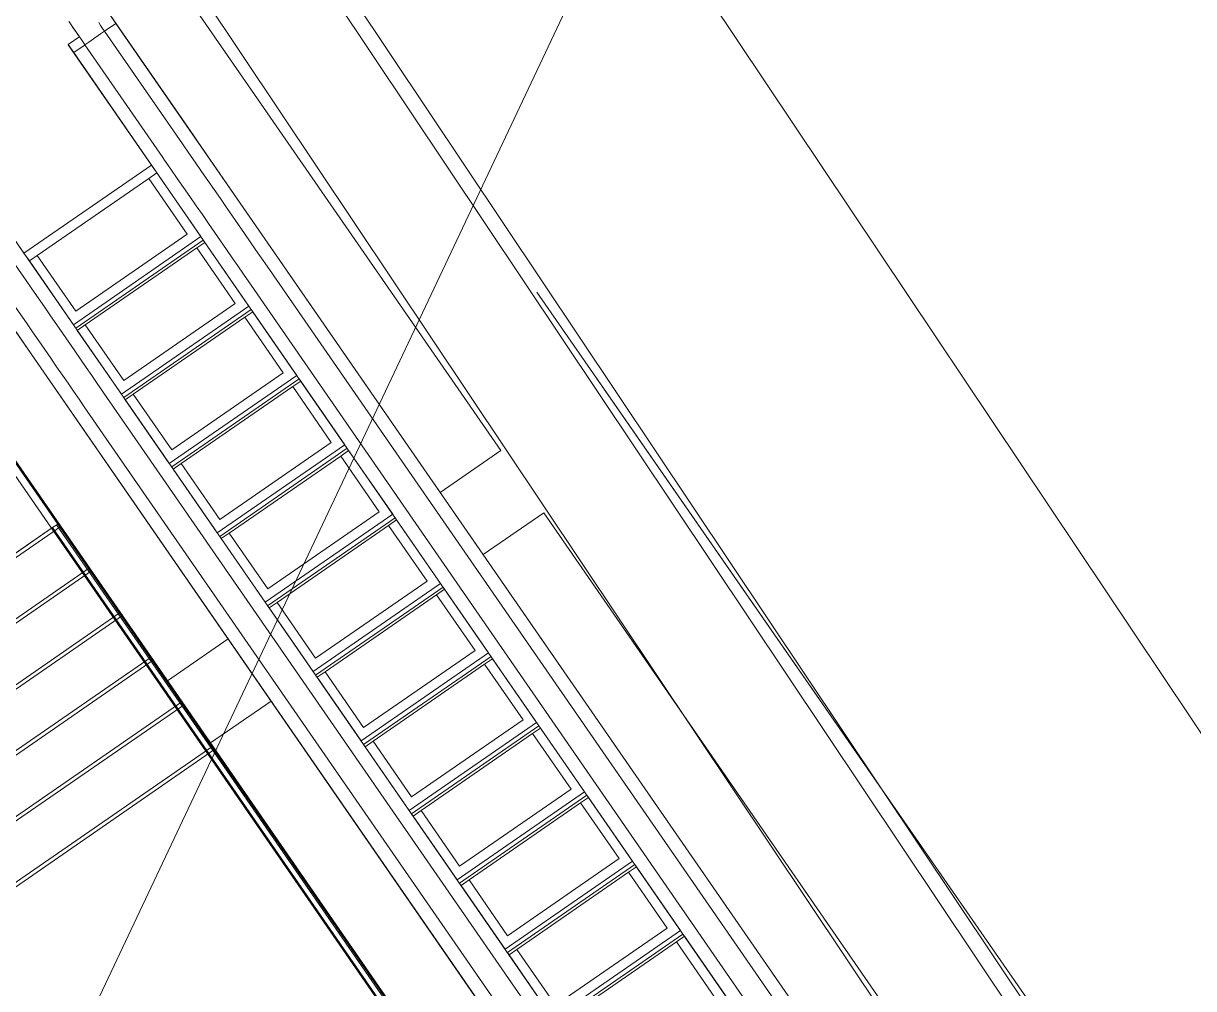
# Model space of a CAD drawing. Header units: metres. Extents: x 286532 to 329498, y 7396783 to 7466136.
# Drawn here: x 325792.57 to 325798.61, y 7397723.99 to 7397728.97 of the extents above; entities that cross this region are included whole.
import ezdxf

# ---------------------------------------------------------------- set-up
doc = ezdxf.new("R2010")
doc.units = ezdxf.units.M
doc.header["$LTSCALE"] = 10
doc.layers.get('0').update_dxf_attribs({"color": 255})
doc.layers.add('_  ARQ-AUX-001', color=1, linetype='Continuous', lineweight=5)
doc.layers.add('_AUXILIAR', color=7, linetype='Continuous', lineweight=30)

# ---------------------------------------------------------------- blocks, each defined once
blk = doc.blocks.new('ESTACAODRONE')
at = {"layer": '_  ARQ-AUX-001'}
for p, q in [((186.6305642405641, -106.3438752228394), (176.5965712044272, -90.99687474034727)), ((175.6736217223125, -92.52732881640722), (185.6328904686079, -107.760038436356)), ((185.6998492051612, -107.7162602728588), (175.7405804588658, -92.48355065291007)), ((175.0947184122049, -92.66304409758959), (185.2763802290659, -108.2359040992292)), ((178.8228011209311, -99.22477026570323), (179.8926720720804, -100.8070079684165)), ((179.8204850015576, -100.0218505588307), (181.461700649132, -102.4490528985948)), ((179.4964858288942, -100.2219787080247), (179.4684787359322, -100.1805588728751)), ((179.4378884674041, -100.2616008297608), (179.4172064431051, -100.2755855154819)), ((179.4172064431051, -100.2755855154819), (179.4378884674041, -100.2616008297608)), ((179.4964858288942, -100.2219787080247), (179.4371837445154, -100.2620773463714)), ((179.4371837445154, -100.2620773463714), (179.4964858288942, -100.2219787080247)), ((179.8344553033853, -100.848085581834), (179.4378884674041, -100.2616008297607)), ((179.9460362798211, -100.8868212032473), (179.4964858288942, -100.2219787080247)), ((179.2489536096395, -100.3289964655739), (179.3095100266614, -100.2880496777642)), ((179.3562400883907, -100.3168094932663), (179.3355895054661, -100.3307729190888)), ((179.3355895054661, -100.3307729190888), (179.3562400883905, -100.3168094932664)), ((179.4172064431051, -100.2755855154819), (179.3562400883907, -100.3168094932663)), ((179.3562400883907, -100.3168094932663), (179.4172064431051, -100.2755855154819)), ((179.6723185490847, -100.9560057029745), (179.248539411288, -100.3292765365035)), ((179.2769607026015, -100.3704163007235), (179.2489536096395, -100.3289964655739)), ((179.3362894892599, -100.3302996069398), (179.2769607026015, -100.3704163007235)), ((179.2769607026015, -100.3704163007234), (179.33628948926, -100.3302996069398)), ((179.2769607026015, -100.3704163007234), (179.7265111535284, -101.035258795946)), ((179.3355895054661, -100.3307729190887), (179.7321563414473, -100.9172576711619)), ((178.5943362051548, -100.7899816537802), (179.0096011866918, -101.4041191903668)), ((179.8922578737289, -100.8072880393461), (179.8926720720804, -100.8070079684165)), ((179.8926720720804, -100.8070079684165), (179.9201992302737, -100.8477180255455)), ((179.0629653944325, -101.4839324251977), (178.6134149435056, -100.8190899299751)), ((179.8945436409432, -100.8097758413219), (180.1442559739698, -101.1790767067419)), ((179.9201992302737, -100.8477180255455), (179.9197850319222, -100.8479980964751)), ((180.3001862223932, -101.4105753914972), (179.9460362798211, -100.8868212032473)), ((179.0408315655855, -101.9251856632502), (178.3739826821591, -100.9389793883382)), ((179.0096011866918, -101.4041191903668), (179.6723185490847, -100.9560057029745)), ((179.699845707278, -100.9967157601035), (179.6723185490847, -100.9560057029745)), ((179.6584258721277, -101.0247228530645), (179.0785481800339, -101.4168221545328)), ((179.0785481800339, -101.4168221545328), (179.6584258721277, -101.0247228530645)), ((179.658425872129, -101.0247228530651), (179.0785481800352, -101.4168221545334)), ((179.6998457072773, -100.9967157601024), (179.6584258721277, -101.0247228530645)), ((179.6584258721277, -101.0247228530645), (179.8544091135005, -101.3145634859621)), ((179.9239024509735, -101.3280744412989), (179.6998457072773, -100.9967157601024)), ((179.7265111535284, -101.035258795946), (180.0806610961006, -101.559012984196)), ((178.0874790989295, -101.1936673283417), (179.728694746504, -103.6208696681058)), ((180.1442559739698, -101.1790767067419), (183.3175108878655, -105.8720198693657)), ((179.2611850885805, -101.7761879286913), (179.9239024509735, -101.3280744412989)), ((179.9362126842743, -101.3462801092225), (179.2734953218813, -101.7943935966148)), ((179.8544091135005, -101.3145634859621), (179.2745314214067, -101.7066627874304)), ((179.9370736685879, -101.3475534233927), (179.9362126842743, -101.3462801092225)), ((179.9362126842743, -101.3462801092225), (179.9439422391155, -101.3577113879967)), ((179.0096011866918, -101.4041191903668), (179.037128344885, -101.4448292474958)), ((179.9025224039659, -101.3857184809587), (179.3226447118721, -101.777817782427)), ((179.9439422391155, -101.3577113879967), (179.9025224039659, -101.3857184809587)), ((179.9025224039659, -101.3857184809587), (180.0985056453387, -101.6755591138563)), ((180.1679989828116, -101.6890700691931), (179.9439422391155, -101.3577113879967)), ((183.1560481821568, -105.6341244668585), (180.3001862223932, -101.4105753914972)), ((178.1970607732967, -101.4350831332658), (179.1380990968206, -102.826789594291)), ((178.2286226876806, -101.4137417284287), (179.1696610112046, -102.8054481894539)), ((179.0785481800339, -101.4168221545328), (179.0371283448843, -101.4448292474948)), ((179.0371283448843, -101.4448292474948), (179.2611850885805, -101.7761879286913)), ((179.2745314214067, -101.7066627874304), (179.0785481800339, -101.4168221545328)), ((179.4171153370046, -102.0076866134476), (179.0629653944325, -101.4839324251977)), ((180.0806610961006, -101.5590129841959), (182.9365230558641, -105.7825620595573)), ((183.1146136130169, -105.6991287312832), (180.298700113078, -101.534659640505)), ((178.8434402681398, -101.6323700178964), (179.1975902107119, -102.1561242061463)), ((180.1964011418711, -101.6038317161251), (183.0123146419723, -105.7683008071431)), ((186.5109354311135, -108.7818574607372), (181.6568262127694, -101.6327022239566)), ((179.5052816204187, -102.1371835565855), (180.1679989828116, -101.6890700691931)), ((180.1803092161124, -101.7072757371167), (179.5175918537196, -102.155389224509)), ((180.0985056453387, -101.6755591138563), (179.5186279532448, -102.0676584153246)), ((180.181170200426, -101.7085490512869), (180.1803092161125, -101.7072757371168)), ((180.1803092161125, -101.7072757371168), (180.1880387709537, -101.7187070158909)), ((180.1466189358041, -101.7467141088529), (179.5667412437103, -102.1388134103212)), ((180.1880387709537, -101.7187070158909), (180.1466189358041, -101.7467141088529)), ((180.1466189358041, -101.7467141088529), (180.3426021771768, -102.0365547417505)), ((180.4120955146498, -102.0500656970873), (180.1880387709537, -101.7187070158909)), ((179.2734953218813, -101.7943935966149), (179.2743563061949, -101.7956669107851)), ((179.2812248767225, -101.805824875389), (179.2734953218813, -101.7943935966149)), ((179.3226447118721, -101.777817782427), (179.2812248767225, -101.805824875389)), ((179.2812248767225, -101.805824875389), (179.5052816204187, -102.1371835565855)), ((179.5186279532448, -102.0676584153246), (179.3226447118721, -101.777817782427)), ((182.2140864794812, -106.618128825874), (179.0408315655855, -101.9251856632502)), ((182.2729772967681, -106.2312356888089), (179.4171153370046, -102.0076866134475)), ((179.7493781522569, -102.4981791844797), (180.4120955146498, -102.0500656970873)), ((180.4244057479507, -102.0682713650109), (179.7616883855577, -102.5163848524032)), ((180.3426021771768, -102.0365547417505), (179.762724485083, -102.4286540432188)), ((180.4252667322642, -102.0695446791811), (180.4244057479507, -102.068271365011)), ((180.4244057479507, -102.068271365011), (180.4321353027918, -102.0797026437851)), ((186.5109354311135, -108.7818574607372), (181.9539365457604, -102.0702877417207)), ((182.2315112771471, -106.2962611996641), (179.415597777046, -102.1317921086461)), ((180.3907154676423, -102.1077097367471), (179.8108377755485, -102.4998090382154)), ((180.4321353027918, -102.0797026437851), (180.3907154676423, -102.1077097367471)), ((180.3907154676423, -102.1077097367471), (180.586698709015, -102.3975503696448)), ((180.656192046488, -102.4110613249816), (180.4321353027918, -102.0797026437851)), ((179.1975902107119, -102.1561242061463), (182.0534521704755, -106.3796732815076)), ((179.5175918537195, -102.1553892245091), (179.5184528380331, -102.1566625386793)), ((179.5253214085607, -102.1668205032832), (179.5175918537195, -102.1553892245091)), ((179.5667412437103, -102.1388134103212), (179.5253214085607, -102.1668205032832)), ((179.5253214085607, -102.1668205032832), (179.7493781522569, -102.4981791844797)), ((179.762724485083, -102.4286540432188), (179.5667412437103, -102.1388134103212)), ((179.313298824377, -102.2009642116819), (182.1292123243159, -106.36543330246)), ((178.8612418888952, -102.3379891356453), (179.0180816097418, -102.5699402112514)), ((179.9934746840951, -102.8591748123739), (180.656192046488, -102.4110613249816)), ((180.6685022797888, -102.4292669929051), (180.0057849173959, -102.8773804802975)), ((180.586698709015, -102.3975503696448), (180.0068210169212, -102.7896496711131)), ((180.6693632641024, -102.4305403070754), (180.6685022797888, -102.4292669929052)), ((180.6685022797888, -102.4292669929052), (180.67623183463, -102.4406982716793)), ((180.6348119994805, -102.4687053646413), (180.0549343073866, -102.8608046661096)), ((180.67623183463, -102.4406982716793), (180.6348119994805, -102.4687053646413)), ((180.6348119994805, -102.4687053646413), (180.8307952408532, -102.758545997539)), ((180.9002885783262, -102.7720569528758), (180.67623183463, -102.4406982716793)), ((181.461700649132, -102.4490528985948), (181.1469099020072, -102.6619068050982)), ((179.7616883855577, -102.5163848524033), (179.7625493698713, -102.5176581665735)), ((179.7694179403989, -102.5278161311774), (179.7616883855577, -102.5163848524033)), ((179.8108377755485, -102.4998090382154), (179.7694179403989, -102.5278161311774)), ((179.7694179403989, -102.5278161311774), (179.9934746840951, -102.8591748123739)), ((180.0068210169212, -102.7896496711131), (179.8108377755485, -102.4998090382154)), ((179.0180816097418, -102.5699402112514), (179.1749213302392, -102.8018912887201)), ((180.2375712159333, -103.2201704402681), (180.9002885783262, -102.7720569528758)), ((180.912598811627, -102.7902626207994), (180.2498814492341, -103.2383761081917)), ((180.8307952408532, -102.758545997539), (180.2509175487594, -103.1506452990073)), ((180.9203283664682, -102.8016938995735), (180.8789085313186, -102.8297009925355)), ((180.9134597959406, -102.7915359349696), (180.912598811627, -102.7902626207994)), ((180.912598811627, -102.7902626207994), (180.9203283664682, -102.8016938995735)), ((181.1443851101644, -103.13305258077), (180.9203283664682, -102.8016938995735)), ((181.6803858643557, -102.772467598453), (181.3655951172339, -102.9853215049544)), ((184.4277030751088, -106.8354892811121), (181.6803858643557, -102.772467598453)), ((179.1380990966572, -102.8267895942554), (178.139425451518, -103.5020686127245)), ((179.1855920328526, -102.8176722452044), (178.630626300408, -103.1929266816005)), ((178.6325803638319, -103.1686091618612), (179.1380990966572, -102.8267895942554)), ((179.1380990968206, -102.826789594291), (179.1696610112046, -102.8054481894539)), ((179.1380990968206, -102.826789594291), (179.9222976997572, -103.9865449784786)), ((179.1433594158846, -102.8232326934848), (179.9275580188212, -103.9829880776725)), ((179.1433594158846, -102.8232326934848), (179.9275580188212, -103.9829880776725)), ((179.1433594158846, -102.8232326934848), (179.9275580188212, -103.9829880776725)), ((179.1433594158846, -102.8232326934848), (179.9275580188212, -103.9829880776725)), ((179.1433594158846, -102.8232326934848), (179.9275580188212, -103.9829880776725)), ((179.1644006921406, -102.8090050902601), (179.9485992950772, -103.9687604744478)), ((179.1644006921406, -102.8090050902601), (179.9485992950772, -103.9687604744478)), ((179.1644006921406, -102.8090050902601), (179.9485992950772, -103.9687604744478)), ((179.1644006921406, -102.8090050902601), (179.9485992950772, -103.9687604744478)), ((179.1644006921406, -102.8090050902601), (179.9485992950772, -103.9687604744478)), ((179.1696610112046, -102.8054481894539), (179.9538596141412, -103.9652035736416)), ((179.1749213302392, -102.8018912887201), (179.9591199333081, -103.9616466723382)), ((180.0549343073866, -102.8608046661096), (180.0135144722371, -102.8888117590717)), ((180.2509175487594, -103.1506452990073), (180.0549343073866, -102.8608046661096)), ((180.8789085313186, -102.8297009925355), (180.2990308392248, -103.2218002940039)), ((180.8789085313186, -102.8297009925355), (181.0748917726914, -103.1195416254332)), ((180.0057849173959, -102.8773804802975), (180.0066459017094, -102.8786537944677)), ((180.0135144722371, -102.8888117590717), (180.0057849173959, -102.8773804802975)), ((180.0135144722371, -102.8888117590717), (180.2375712159333, -103.2201704402681)), ((179.3317610506783, -103.0338423661888), (178.6038592227851, -103.5260320156813)), ((179.3424317532335, -103.0496233226731), (178.6019051593612, -103.5503495354205)), ((180.4816677477714, -103.5811660681623), (181.1443851101644, -103.13305258077)), ((181.1566953434652, -103.1512582486935), (180.4939779810722, -103.5993717360859)), ((181.0748917726914, -103.1195416254332), (180.4950140805976, -103.5116409269015)), ((181.1644248983064, -103.1626895274677), (181.1230050631568, -103.1906966204298)), ((181.1575563277788, -103.1525315628638), (181.1566953434652, -103.1512582486936)), ((181.1566953434652, -103.1512582486936), (181.1644248983064, -103.1626895274677)), ((181.3884816420026, -103.4940482086642), (181.1644248983064, -103.1626895274677)), ((180.2990308392248, -103.2218002940039), (180.2576110040753, -103.2498073869659)), ((180.4950140805976, -103.5116409269015), (180.2990308392248, -103.2218002940039)), ((181.1230050631568, -103.1906966204298), (180.543127371063, -103.5827959218981)), ((181.1230050631568, -103.1906966204298), (181.3189883045296, -103.4805372533274)), ((179.4992714737309, -103.2815744001418), (177.4282797163469, -104.6819290472195)), ((179.4886007715249, -103.2657934417948), (178.5751380821457, -103.88345486857)), ((180.2498814492341, -103.2383761081918), (180.2507424335476, -103.2396494223619)), ((180.2576110040753, -103.2498073869659), (180.2498814492341, -103.2383761081918)), ((180.2576110040753, -103.2498073869659), (180.4816677477714, -103.5811660681623)), ((179.728694746504, -103.6208696681058), (180.0434854936261, -103.4080157616043)), ((179.6454404920223, -103.4977445192635), (177.5744487346383, -104.8980991672724)), ((179.6561111945775, -103.5135254757479), (177.5851194368443, -104.9138801246881)), ((180.7257642796096, -103.9421616960566), (181.3884816420026, -103.4940482086642)), ((181.4007918753034, -103.5122538765878), (180.7380745129105, -103.9603673639801)), ((181.3189883045296, -103.4805372533274), (180.7391106124358, -103.8726365547957)), ((181.4085214301446, -103.523685155362), (181.367101594995, -103.551692248324)), ((181.4016528596169, -103.513527190758), (181.4007918753034, -103.5122538765879)), ((181.4007918753034, -103.5122538765879), (181.4085214301446, -103.523685155362)), ((181.6325781738408, -103.8550438365584), (181.4085214301446, -103.523685155362)), ((180.543127371063, -103.5827959218981), (180.5017075359135, -103.6108030148601)), ((180.7391106124358, -103.8726365547957), (180.543127371063, -103.5827959218981)), ((181.367101594995, -103.551692248324), (180.7872239029012, -103.9437915497923)), ((181.367101594995, -103.551692248324), (181.5630848363678, -103.8415328812216)), ((180.4939779810723, -103.599371736086), (180.4948389653858, -103.6006450502561)), ((180.5017075359135, -103.6108030148601), (180.4939779810723, -103.599371736086)), ((180.5017075359135, -103.6108030148601), (180.7257642796096, -103.9421616960566)), ((179.8022802124033, -103.7296955967322), (177.7312884551357, -105.1300502438098)), ((179.8129509150167, -103.7454765532166), (177.7419591577491, -105.1458312012255)), ((179.9473799617277, -103.9442843679641), (180.2621707088497, -103.7314304614626)), ((180.9698608114478, -104.3031573239508), (181.6325781738408, -103.8550438365584)), ((181.6448884071416, -103.873249504482), (180.9821710447486, -104.3213629918744)), ((181.5630848363678, -103.8415328812216), (180.9832071442739, -104.2336321826899)), ((181.6526179619828, -103.8846807832562), (181.6111981268332, -103.9126878762182)), ((181.6457493914551, -103.8745228186522), (181.6448884071416, -103.8732495044821)), ((181.6448884071416, -103.8732495044821), (181.6526179619828, -103.8846807832562)), ((181.8766747056789, -104.2160394644527), (181.6526179619828, -103.8846807832562)), ((182.6946971724808, -108.0073060506231), (179.9473799617277, -103.9442843679641)), ((180.7872239029012, -103.9437915497923), (180.7458040677516, -103.9717986427543)), ((180.9832071442739, -104.2336321826899), (180.7872239029012, -103.9437915497923)), ((181.6111981268332, -103.9126878762182), (181.0313204347394, -104.3047871776865)), ((181.6111981268332, -103.9126878762182), (181.807181368206, -104.2025285091159)), ((179.9591199333081, -103.9616466723382), (177.8881281755748, -105.3620013212785)), ((179.9697906355141, -103.9774276306853), (177.89879887813, -105.3777822777629)), ((179.9222976997572, -103.9865449784786), (180.9872906838432, -105.5615686303833)), ((179.9275580188212, -103.9829880776725), (180.9925510029072, -105.5580117295771)), ((179.9275580188212, -103.9829880776725), (180.9925510029072, -105.5580117295771)), ((179.9275580188212, -103.9829880776725), (180.9925510029072, -105.5580117295771)), ((179.9275580188212, -103.9829880776725), (180.9925510029072, -105.5580117295771)), ((179.9275580188212, -103.9829880776725), (180.9925510029072, -105.5580117295771)), ((179.9485992950772, -103.9687604744478), (181.0135922791632, -105.5437841263524)), ((179.9485992950772, -103.9687604744478), (181.0135922791632, -105.5437841263524)), ((179.9485992950772, -103.9687604744478), (181.0135922791632, -105.5437841263524)), ((179.9485992950772, -103.9687604744478), (181.0135922791632, -105.5437841263524)), ((179.9485992950772, -103.9687604744478), (181.0135922791632, -105.5437841263524)), ((179.9538596141412, -103.9652035736416), (181.0188525982271, -105.5402272255463)), ((181.1809526379802, -105.76862140093), (179.9591199333081, -103.9616466723382)), ((180.7380745129105, -103.9603673639802), (180.738935497224, -103.9616406781504)), ((180.7458040677516, -103.9717986427543), (180.7380745129105, -103.9603673639802)), ((180.7458040677516, -103.9717986427543), (180.9698608114478, -104.3031573239508)), ((181.213957343286, -104.664152951845), (181.8766747056789, -104.2160394644527)), ((181.8889849389797, -104.2342451323762), (181.2262675765868, -104.6823586197686)), ((181.807181368206, -104.2025285091159), (181.2273036761121, -104.5946278105842)), ((181.896714493821, -104.2456764111504), (181.8552946586714, -104.2736835041124)), ((181.8898459232933, -104.2355184465465), (181.8889849389798, -104.2342451323763)), ((181.8889849389798, -104.2342451323763), (181.896714493821, -104.2456764111504)), ((182.1207712375171, -104.5770350923469), (181.896714493821, -104.2456764111504)), ((181.0313204347394, -104.3047871776865), (180.9899005995898, -104.3327942706485)), ((181.2273036761121, -104.5946278105842), (181.0313204347394, -104.3047871776865)), ((181.8552946586714, -104.2736835041124), (181.2754169665776, -104.6657828055807)), ((181.8552946586714, -104.2736835041124), (182.0512779000441, -104.5635241370101)), ((180.9821710447486, -104.3213629918744), (180.9830320290622, -104.3226363060446)), ((180.9899005995898, -104.3327942706485), (180.9821710447486, -104.3213629918744)), ((180.9899005995898, -104.3327942706485), (181.213957343286, -104.664152951845)), ((181.4580538751242, -105.0251485797392), (182.1207712375171, -104.5770350923469)), ((182.1330814708179, -104.5952407602704), (181.470364108425, -105.0433542476628)), ((182.0512779000441, -104.5635241370101), (181.4714002079503, -104.9556234384784)), ((182.1408110256591, -104.6066720390446), (182.0993911905096, -104.6346791320066)), ((182.1339424551315, -104.5965140744407), (182.133081470818, -104.5952407602705)), ((182.133081470818, -104.5952407602705), (182.1408110256591, -104.6066720390446)), ((182.3648677693553, -104.9380307202411), (182.1408110256591, -104.6066720390446)), ((181.2754169665776, -104.6657828055807), (181.233997131428, -104.6937898985427)), ((181.4714002079503, -104.9556234384784), (181.2754169665776, -104.6657828055807)), ((182.0993911905096, -104.6346791320066), (181.5195134984157, -105.0267784334749)), ((182.0993911905096, -104.6346791320066), (182.2953744318823, -104.9245197649043)), ((181.2262675765868, -104.6823586197686), (181.2271285609004, -104.6836319339388)), ((181.233997131428, -104.6937898985427), (181.2262675765868, -104.6823586197686)), ((181.233997131428, -104.6937898985427), (181.4580538751242, -105.0251485797392)), ((181.7021504069623, -105.3861442076334), (182.3648677693553, -104.9380307202411)), ((182.3771780026561, -104.9562363881647), (181.7144606402632, -105.404349875557)), ((182.2953744318823, -104.9245197649043), (181.7154967397885, -105.3166190663726)), ((182.3849075574973, -104.9676676669388), (182.3434877223478, -104.9956747599009)), ((182.3780389869697, -104.9575097023349), (182.3771780026561, -104.9562363881647)), ((182.3771780026561, -104.9562363881647), (182.3849075574973, -104.9676676669388)), ((182.6089643011935, -105.2990263481353), (182.3849075574973, -104.9676676669388)), ((181.5195134984157, -105.0267784334749), (181.4780936632662, -105.054785526437)), ((181.7154967397885, -105.3166190663726), (181.5195134984157, -105.0267784334749)), ((182.3434877223478, -104.9956747599009), (181.7636100302539, -105.3877740613692)), ((182.3434877223478, -104.9956747599009), (182.5394709637205, -105.2855153927985)), ((181.470364108425, -105.0433542476629), (181.4712250927385, -105.044627561833)), ((181.4780936632662, -105.054785526437), (181.470364108425, -105.0433542476629)), ((181.4780936632662, -105.054785526437), (181.7021504069623, -105.3861442076334))]:
    blk.add_line(p, q, dxfattribs=at)
for points in [[(179.4378884674041, -100.2616008297607), (179.4278078481743, -100.2466925496594), (179.4177433557849, -100.231808119626), (179.4077110912768, -100.2169713515735)], [(179.3054121274043, -100.2861434380403), (179.2954281396203, -100.2713780666858), (179.2855084014545, -100.2567077144249), (179.2756687823716, -100.2421558506917), (179.2659250236634, -100.2277457553641), (179.256292713265, -100.2135004815204)], [(179.2537139767247, -100.2096867746663), (179.263313557398, -100.2238836443496), (179.2730287641701, -100.2382515140707), (179.2828440547827, -100.252767398303), (179.2927437268647, -100.2674080747283), (179.3027119430525, -100.2821501213875), (179.3127327563267, -100.2969699541506), (179.3227901355235, -100.3118438644468), (179.332867990982, -100.3267480571923), (179.3355895054661, -100.3307729190887)], [(179.8344553033853, -100.848085581834), (179.8668221156576, -100.8959530285003), (179.8991371479349, -100.9437438974631), (179.9313487030589, -100.9913817335269), (179.9634052494129, -101.0387903263162), (179.9952555033612, -101.0858938321958), (180.0268485112917, -101.1326168956046), (180.0581337311312, -101.1788847696081), (180.0890611132019, -101.224623435478), (180.1195811802899, -101.2697597211057), (180.1496451067984, -101.314221418063), (180.1792047968584, -101.3579373971194), (180.2082129612715, -101.4008377220339), (180.2366231931627, -101.4428537614382), (180.2643900422214, -101.4839182986322), (180.2914690874126, -101.5239656391165), (180.298700113078, -101.534659640505)], [(180.1964011418711, -101.6038317161251), (180.1695164556369, -101.5640718141111), (180.1419320865186, -101.523277147448), (180.1136921636223, -101.4815129789001), (180.0848418648004, -101.4388461222279), (180.0554273443768, -101.3953448353003), (180.0254956593092, -101.3510787108964), (179.9950946939089, -101.3061185653727), (179.9642730832351, -101.2605363253707), (179.93308013529, -101.2144049127508), (179.9015657521363, -101.1677981279325), (179.8697803500642, -101.1207905318291), (179.8377747789365, -101.0734573265667), (179.8056002408396, -101.0258742351764), (179.7733082081708, -100.978117380454), (179.7409503412939, -100.9302631631795), (179.7321563414473, -100.9172576711619)], [(178.9513529766222, -101.4452180636829), (178.9837197882484, -101.4930855093935), (179.0160348198804, -101.5408763774021), (179.0482463743613, -101.5885142125148), (179.0803029200753, -101.6359228043576), (179.1121531733876, -101.6830263092967), (179.1437461806874, -101.7297493717727), (179.1750313999023, -101.7760172448524), (179.2059587813555, -101.8217559098091), (179.2364788478341, -101.8668921945357), (179.2665427737424, -101.9113538906052), (179.2961024632122, -101.9550698687888), (179.3251106270461, -101.9979701928468), (179.3535208583701, -102.0399862314121), (179.3812877068744, -102.0810507677863), (179.408366751525, -102.1210981074711), (179.415597777046, -102.1317921086461)], [(179.313298824377, -102.2009642116819), (179.2864141376061, -102.1612043088741), (179.258829767937, -102.1204096413965), (179.2305898444768, -102.0786454720148), (179.201739545079, -102.0359786144907), (179.172325024068, -101.9924773266945), (179.1423933384029, -101.9482112014069), (179.1119923723956, -101.9032510549855), (179.0811707611064, -101.8576688140734), (179.0499778125386, -101.8115374005326), (179.0184634287556, -101.7649306147837), (178.9866780260489, -101.7179230177417), (178.9546724542822, -101.6705898115343), (178.9224979155429, -101.6230067191939), (178.8902058822294, -101.5752498635181), (178.8578480147065, -101.5273956452881), (178.8490540146843, -101.5143901530109)]]:
    blk.add_lwpolyline(points, dxfattribs=at)

msp = doc.modelspace()

# ---------------------------------------------------------------- hatches: boundary and pattern name
at = {"true_color": 0xc7c8ca, "transparency": 33554585}
h = msp.add_hatch(color=9, dxfattribs=at)
h.dxf.hatch_style = 1
edge = h.paths.add_edge_path(flags=17)
edge.add_line((325790.0735226213, 7397734.67766016), (325785.9323927848, 7397725.912165756))
edge.add_line((325785.9323927848, 7397725.912165756), (325782.7093856977, 7397727.434828392))
edge.add_arc((324589.4594356383, 7398283.744209212), 1316.558229059866, 334.2857714977699, 335.00442574012794, ccw=False)
edge.add_arc((325750.6665302786, 7397737.449563266), 35.29088016209248, 298.575962046057, 315.0391196846224, ccw=False)
edge.add_arc((325664.99061547, 7397898.480900479), 217.6941062931954, 294.35071983205427, 298.1059257641456, ccw=False)
edge.add_arc((325750.4188590042, 7397711.129368519), 11.7999999991149, 244.6772000939087, 291.53597668745437, ccw=False)
edge.add_line((325745.3717913929, 7397700.463201987), (325626.6594274847, 7397756.516840334))
edge.add_arc((325641.4665205635, 7397780.805911992), 28.4465992244239, 197.5252087172678, 238.63269810949652, ccw=False)
edge.add_line((325614.34028289, 7397772.23991893), (325596.3608602486, 7397822.673452049))
edge.add_line((325596.3608602486, 7397822.673452049), (325593.7456826678, 7397821.736449908))
edge.add_line((325593.7456826678, 7397821.736449908), (325590.5952728076, 7397830.529259314))
edge.add_line((325590.5952728076, 7397830.529259314), (325583.0624359138, 7397827.835494601))
edge.add_line((325583.0624359138, 7397827.835494601), (325598.2871906696, 7397780.984911129))
edge.add_arc((325581.6313068647, 7397777.612337251), 16.99390243241983, -27.409305437614705, 11.446794621133222, ccw=False)
edge.add_line((325596.7174845528, 7397769.789296752), (325590.0917240955, 7397755.764605783))
edge.add_arc((325564.4797332849, 7397765.980487031), 27.57423259051533, 298.0711945504558, 338.2543751509229, ccw=False)
edge.add_line((325577.4552939346, 7397741.649989116), (325549.6415609795, 7397730.903622619))
edge.add_line((325549.6415609795, 7397730.903622619), (325552.3333787889, 7397723.352886127))
edge.add_line((325552.3333787889, 7397723.352886127), (325559.0661430414, 7397725.765194402))
edge.add_line((325559.0661430414, 7397725.765194402), (325560.083847941, 7397722.910461255))
edge.add_line((325560.083847941, 7397722.910461255), (325575.9089333582, 7397728.580492622))
edge.add_line((325575.9089333582, 7397728.580492622), (325592.0058937733, 7397734.347935139))
edge.add_arc((325596.4361216662, 7397717.202531068), 17.70852337038531, 63.714828337742006, 104.4878615349169, ccw=False)
edge.add_line((325604.2781493216, 7397733.080012046), (325751.2731117486, 7397663.679344781))
edge.add_arc((325737.0236401027, 7397635.13802675), 31.90069399144977, 40.33374494317138, 63.4689852969027, ccw=False)
edge.add_line((325761.3411328419, 7397655.785395202), (325777.4526656764, 7397632.455911997))
edge.add_line((325777.4526656764, 7397632.455911997), (325786.458569375, 7397638.675463107))
edge.add_line((325786.458569375, 7397638.675463107), (325772.0375623168, 7397659.428200791))
edge.add_arc((325786.1900989813, 7397669.262750535), 17.2340553184531, 162.6633486420313, 214.7953058882391, ccw=False)
edge.add_arc((326382.6716017837, 7397402.318218326), 670.6071444763546, 154.2606965419587, 156.0636244513231, ccw=False)
edge.add_arc((328387.6302165384, 7396464.678045448), 2883.946189031026, 154.5114808855951, 154.7792504945086, ccw=False)
edge.add_arc((324538.1433844751, 7398302.985549253), 1381.958187364982, 334.3938467270593, 335.1320574766111)
edge.add_line((325791.9656423118, 7397721.833093027), (325796.5813537847, 7397731.603130355))
edge.add_line((325796.5813537847, 7397731.603130355), (325790.0735226213, 7397734.67766016))
edge = h.paths.add_edge_path(flags=17)
edge.add_line((325790.0735226213, 7397734.67766016), (325785.9323927848, 7397725.912165756))
edge.add_line((325796.5813537847, 7397731.603130355), (325790.0735226213, 7397734.67766016))
edge.add_line((325791.9656423118, 7397721.833093027), (325796.5813537847, 7397731.603130355))
edge.add_arc((324538.1433844751, 7398302.985549253), 1381.958187364982, 334.3938467270593, 335.1320574766111)
edge.add_arc((328387.6302165384, 7396464.678045448), 2883.946189031025, 154.5114808855951, 154.7792504945086)
edge.add_arc((326382.6716017837, 7397402.318218326), 670.6071444763506, 154.2606965419587, 156.0636244513231)
edge.add_arc((325786.1900989816, 7397669.262750535), 17.23405531876808, 162.6633486416853, 214.7953058875765)
edge.add_line((325786.458569375, 7397638.675463107), (325772.0375623168, 7397659.428200791))
edge.add_line((325777.4526656764, 7397632.455911997), (325786.458569375, 7397638.675463107))
edge.add_line((325761.3411328419, 7397655.785395202), (325777.4526656764, 7397632.455911997))
edge.add_arc((325737.0236401025, 7397635.138026749), 31.90069399232835, 40.33374494397282, 63.46898529746282)
edge.add_line((325604.2781493216, 7397733.080012046), (325751.2731117486, 7397663.679344781))
edge.add_arc((325596.4361216662, 7397717.202531069), 17.70852336954732, 63.7148283364076, 104.4878615356707)
edge.add_line((325575.9089333582, 7397728.580492622), (325592.0058937733, 7397734.347935139))
edge.add_line((325560.083847941, 7397722.910461255), (325575.9089333582, 7397728.580492622))
edge.add_line((325559.0661430414, 7397725.765194402), (325560.083847941, 7397722.910461255))
edge.add_line((325552.3333787889, 7397723.352886127), (325559.0661430414, 7397725.765194402))
edge.add_line((325549.6415609795, 7397730.903622619), (325552.3333787889, 7397723.352886127))
edge.add_line((325577.4552939346, 7397741.649989116), (325549.6415609795, 7397730.903622619))
edge.add_arc((325564.479733285, 7397765.980487031), 27.57423259049679, 298.0711945498155, 338.2543751508781)
edge.add_line((325596.7174845528, 7397769.789296752), (325590.0917240955, 7397755.764605783))
edge.add_arc((325581.6313068647, 7397777.612337251), 16.99390243246559, 332.590694562024, 371.4467946210942)
edge.add_line((325583.0624359138, 7397827.835494601), (325598.2871906696, 7397780.984911129))
edge.add_line((325590.5952728076, 7397830.529259314), (325583.0624359138, 7397827.835494601))
edge.add_line((325593.7456826678, 7397821.736449908), (325590.5952728076, 7397830.529259314))
edge.add_line((325596.3608602486, 7397822.673452049), (325593.7456826678, 7397821.736449908))
edge.add_line((325614.34028289, 7397772.23991893), (325596.3608602486, 7397822.673452049))
edge.add_arc((325641.4665205634, 7397780.805911991), 28.44659922383428, 197.5252087157615, 238.6326981083199)
edge.add_line((325745.3717913929, 7397700.463201987), (325626.6594274847, 7397756.516840334))
edge.add_arc((325750.4188590042, 7397711.129368519), 11.79999999907486, 244.6772000939087, 291.5359766874544)
edge.add_arc((325664.99061547, 7397898.480900479), 217.6941062931951, 294.3507198320543, 298.1059257641456)
edge.add_arc((325750.6665302786, 7397737.449563266), 35.29088016209649, 298.575962046057, 315.0391196846224)
edge.add_arc((324589.4594356383, 7398283.744209212), 1316.558229059864, 334.2857714977699, 335.0044257401279)
edge.add_line((325785.9323927848, 7397725.912165756), (325782.7093856977, 7397727.434828392))
h.paths.add_polyline_path([(325796.5813537847, 7397731.603130355), (325790.0735226213, 7397734.67766016)], flags=0)

# ---------------------------------------------------------------- linework, layer by layer
at = {"layer": '_  ARQ-AUX-001'}
msp.add_lwpolyline([(325575.9089333582, 7397728.580492622), (325592.0058937733, 7397734.347935139, -0.1798069276664613), (325604.2781493216, 7397733.080012046), (325751.2731117486, 7397663.679344781, -0.1012908212873462), (325761.3411328419, 7397655.785395202), (325777.4526656764, 7397632.455911997), (325786.458569375, 7397638.675463107), (325772.0375623168, 7397659.428200791, -0.2314747326432924), (325769.7389802918, 7397674.39825018, -0.007866919333001331), (325778.6025473837, 7397693.547543325, -0.001168365859716438), (325784.3740926827, 7397705.727268821, 0.003221063178030193), (325791.9656423118, 7397721.833093027), (325796.5813537847, 7397731.603130355), (325790.0735226213, 7397734.67766016), (325796.5813537847, 7397731.603130355)], format="xyb", dxfattribs=at)

# ---------------------------------------------------------------- block references
at = {"layer": '_AUXILIAR', "rotation": 0.5795468206332073}
msp.add_blockref('ESTACAODRONE', (325612.5476227902, 7397827.373914379), dxfattribs=at)

doc.saveas('drawing.dxf')
